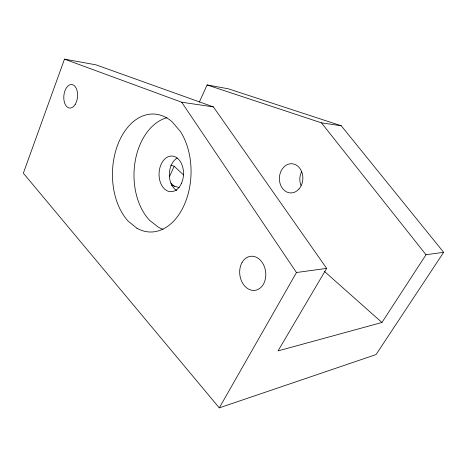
<?xml version="1.0" encoding="UTF-8"?>
<svg xmlns="http://www.w3.org/2000/svg" width="467" height="467" viewBox="0 0 467 467"><rect width="100%" height="100%" fill="white"/><g stroke="black" fill="none" stroke-linecap="round" stroke-linejoin="round"><path stroke-width="0.7" d="M443.65 252.314L426.003 254.737L381.948 322.481L278.04 350.898L326.661 268.379L213.396 106.896L95.957 64.831L64.487 59.134L23.35 173.187L219.286 407.866L376.046 354.576L443.65 252.314L341.243 125.763L228.147 88.759L207.091 84.947L199.339 102.086M169.352 176.847L174.179 166.229L170.712 165.108M219.286 407.866L296.469 272.524L326.661 268.379M64.487 59.134L181.675 102.22L213.396 106.896M207.091 84.947L321.436 122.839L341.243 125.763M171.57 185.236L179.229 187.623M324.256 271.239L381.948 322.481M174.179 166.229L183.595 174.973M170.928 183.117L174.518 186.561M321.436 122.839L426.003 254.737M181.675 102.22L296.469 272.524M163.036 229.344A57.143 39.257 -88.1 0 1 158.558 227.33L149.837 220.541A57.143 39.257 -88.1 0 1 135.097 161.716A57.143 39.257 -88.1 0 1 166.964 117.684M300.964 185.434A14.068 11.582 -87.4 0 1 301.723 171.558M176.818 190.583A17.559 12.218 -88.1 0 1 169.34 174.389A17.559 12.218 -88.1 0 1 177.186 158.015M136.954 228.246L128.244 221.23A59.011 39.292 -88.2 0 1 119.132 141.39A59.011 39.292 -88.2 0 1 172.101 121.747L180.379 131.455A59.011 39.292 -88.2 0 1 184.185 205.054A59.011 39.292 -88.2 0 1 136.954 228.246M75.263 104.275A11.821 6.853 -84.8 0 0 72.87 84.796A11.821 6.853 -84.8 0 0 63.921 99.839A11.821 6.853 -84.8 0 0 75.263 104.275M242.005 262.559A17.18 12.988 82.5 0 0 251.631 290.24A17.18 12.988 82.5 0 0 264.567 267.212A17.18 12.988 82.5 0 0 242.005 262.559M181.546 183.181A17.834 12.235 -88.1 0 0 171.909 156.036A17.834 12.235 -88.1 0 0 160.374 182.363A17.834 12.235 -88.1 0 0 181.546 183.181M298.979 189.007A14.611 11.739 -87.5 0 0 294.776 164.361A14.611 11.739 -87.5 0 0 279.64 181.622A14.611 11.739 -87.5 0 0 298.979 189.007"/></g></svg>
